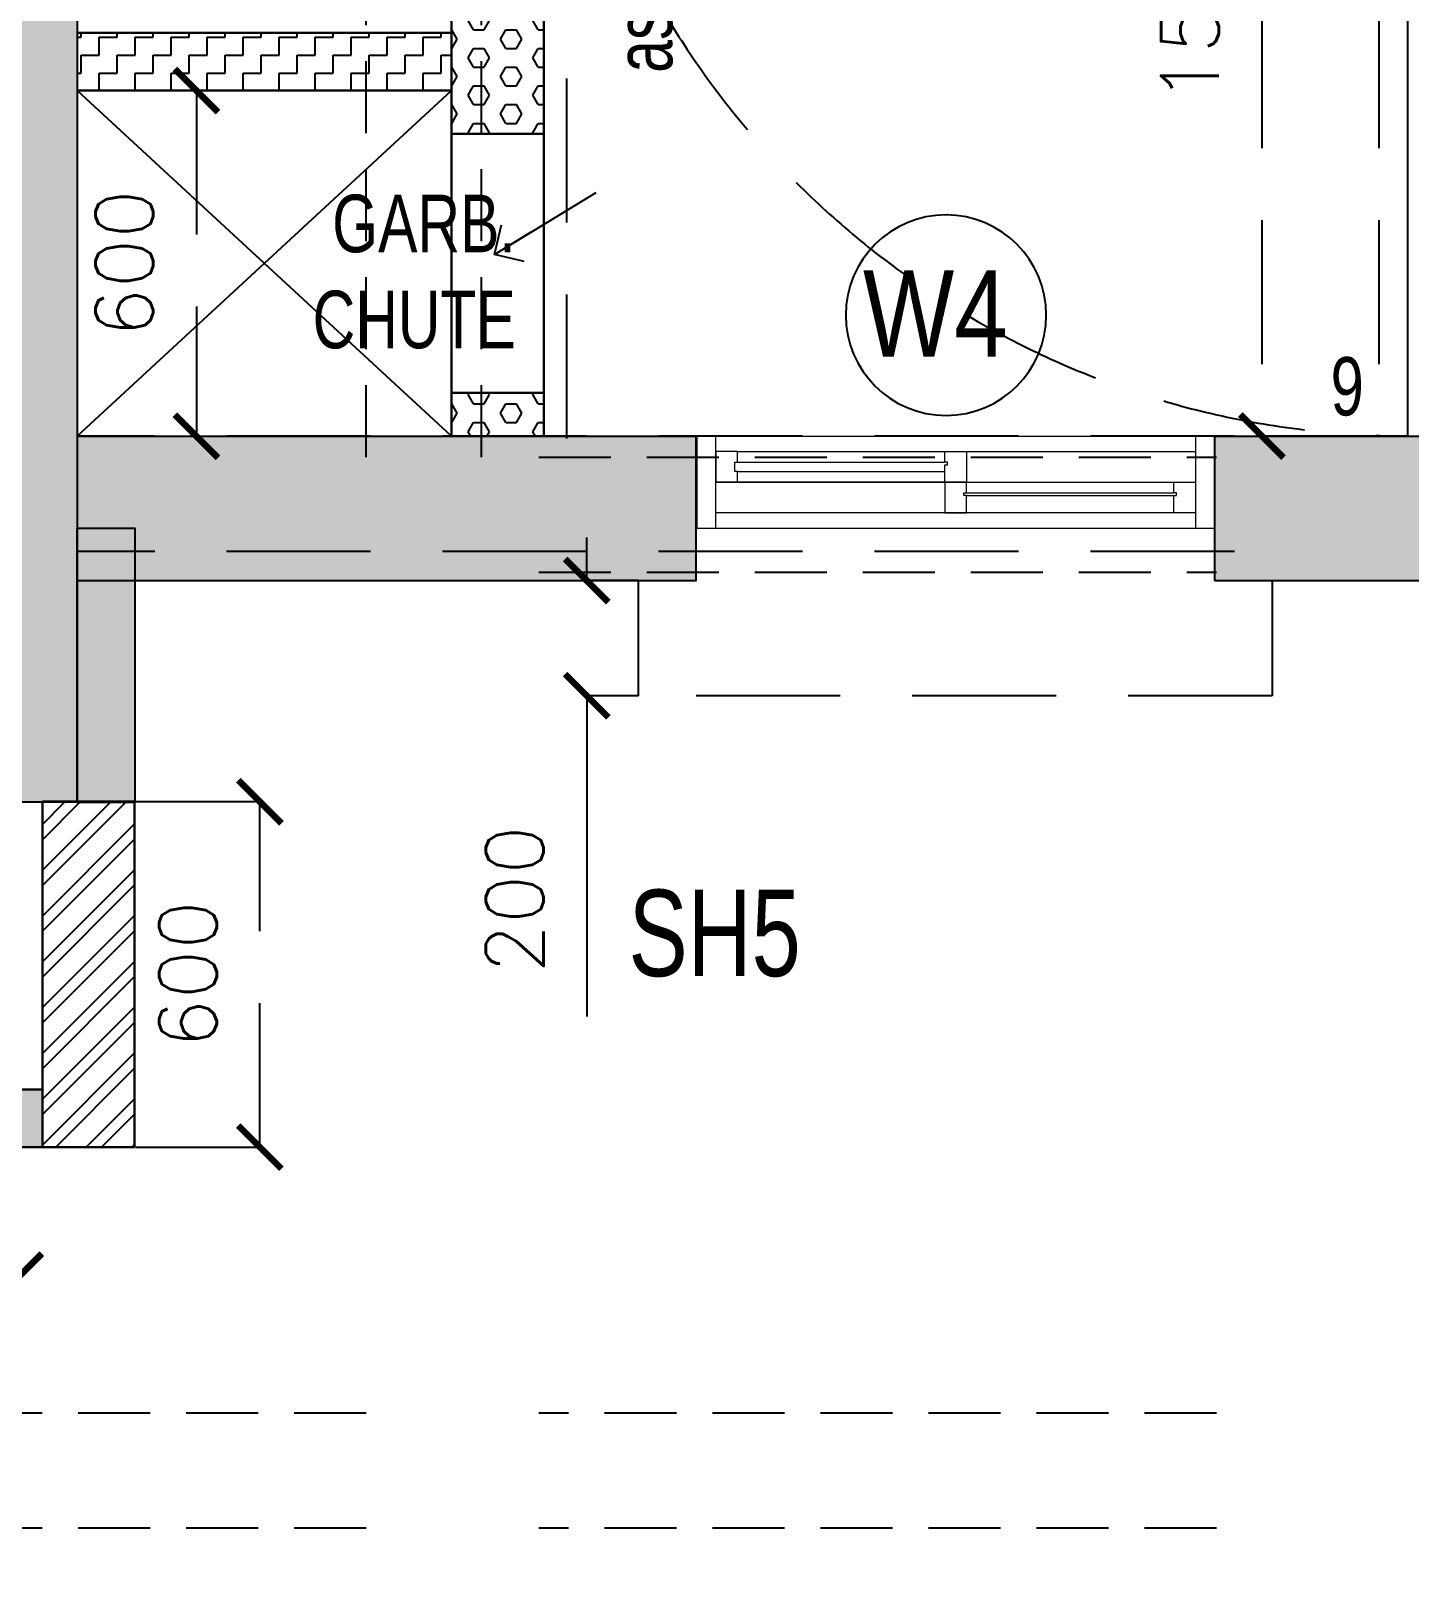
# Model space of a CAD drawing. Header units: millimetres. Extents: x 1135099 to 1230264, y -5736945 to -5695799.
# Drawn here: x 1196851 to 1199245, y -5720962 to -5718270 of the extents above; entities that cross this region are included whole.
import ezdxf
from ezdxf.enums import TextEntityAlignment as Align

# ---------------------------------------------------------------- set-up
doc = ezdxf.new("R2010")
doc.units = ezdxf.units.MM
doc.header["$LTSCALE"] = 1000
doc.header["$MEASUREMENT"] = 0
for name, pattern in [('$0$( Hidden )', [0.375, 0.25, -0.125]), ('2BHK-A - FRONT$1$AUDIT_D_120904163729-0', [0]), ('3BHK-A$0$AUDIT_D_120904163729-0', [0]), ('AUDIT_D_120904163729-0', [0]), ('T8 - TYPICAL FLOOR CORE$0$AUDIT_D_120904163729-0', [0]), ('T8 - TYPICAL FLOOR CORE$0$DASHED2', [0.375, 0.25, -0.125]), ('T8 - TYPICAL FLOOR CORE$0$HIDDEN', [0.375, 0.25, -0.125]), ('T8 - TYPICAL FLOOR CORE$0$T8 - TYPICAL FLOOR CORE$0$T10-TYPICAL FLOOR CORE$0$HIDDEN', [0.375, 0.25, -0.125]), ('T8(T9 IS SIMILAR) - DIMENSION & TEXTING$0$HIDDEN', [0.375, 0.25, -0.125]), ('T8(T9 IS SIMILAR) - TYPICAL FLOOR ELEVATION$1$AUDIT_D_120904163729-0', [0]), ('T8(T9 IS SIMILAR) - TYPICAL FLOOR ELEVATION$1$HIDDEN', [0.375, 0.25, -0.125]), ('T8(T9 IS SIMILAR)$0$$0$HIDDEN', [0.375, 0.25, -0.125])]:
    doc.linetypes.add(name, pattern=pattern)
doc.layers.get('0').update_dxf_attribs({"linetype": 'AUDIT_D_120904163729-0'})
for name, color, linetype in [('$0$a-beam 2', 50, 'Continuous'), ('2BHK-A - FRONT$1$A-HATCH -160', 251, '2BHK-A - FRONT$1$AUDIT_D_120904163729-0'), ('3BHK-A$0$A-HATCH -160', 251, '3BHK-A$0$AUDIT_D_120904163729-0'), ('T8 - TYPICAL FLOOR CORE$0$A-DIMENSIONS', 2, 'T8 - TYPICAL FLOOR CORE$0$HIDDEN'), ('T8 - TYPICAL FLOOR CORE$0$A-FINISHED STAIRS', 1, 'Continuous'), ('T8 - TYPICAL FLOOR CORE$0$A-HATCH -160', 251, 'T8 - TYPICAL FLOOR CORE$0$AUDIT_D_120904163729-0'), ('T8 - TYPICAL FLOOR CORE$0$A-UNFINISHED STAIRS', 30, 'T8 - TYPICAL FLOOR CORE$0$DASHED2'), ('T8 - TYPICAL FLOOR CORE$0$a-window-no', 125, 'Continuous'), ('T8 - TYPICAL FLOOR CORE$0$HATCH', 8, 'Continuous'), ('T8 - TYPICAL FLOOR CORE$0$T8 - TYPICAL FLOOR CORE$0$CUT-OUT', 49, 'Continuous'), ('T8 - TYPICAL FLOOR CORE$0$T8 - TYPICAL FLOOR CORE$0$T10-TYPICAL FLOOR CORE$0$A-SLAB SUNK-AC LEDGES', 251, 'T8 - TYPICAL FLOOR CORE$0$T8 - TYPICAL FLOOR CORE$0$T10-TYPICAL FLOOR CORE$0$HIDDEN'), ('T8(T9 IS SIMILAR) - DIMENSION & TEXTING$0$A-DIMENSIONS', 2, 'T8(T9 IS SIMILAR) - DIMENSION & TEXTING$0$HIDDEN'), ('T8(T9 IS SIMILAR) - TYPICAL FLOOR ELEVATION$1$A-DIM', 1, 'T8(T9 IS SIMILAR) - TYPICAL FLOOR ELEVATION$1$AUDIT_D_120904163729-0'), ('T8(T9 IS SIMILAR) - TYPICAL FLOOR ELEVATION$1$A-WALL-FEATURES', 6, 'T8(T9 IS SIMILAR) - TYPICAL FLOOR ELEVATION$1$AUDIT_D_120904163729-0'), ('T8(T9 IS SIMILAR)$0$S-BEAM', 20, 'T8(T9 IS SIMILAR)$0$$0$HIDDEN'), ('T8_REFUGE COLUMNS$0$A-SHEAR WALL THICKENING', 3, 'Continuous'), ('T8_REFUGE COLUMNS$1$A-RCC COLS', 3, 'Continuous'), ('T8_TYPICAL COLUMNS$0$A-RCC COLS', 3, 'Continuous'), ('T8_TYPICAL COLUMNS$0$A-SHEAR WALL THICKENING', 3, 'Continuous')]:
    doc.layers.add(name, color=color, linetype=linetype)
for name, color, linetype, lineweight in [('3BHK-A$0$$1$A-WALL- 160', 6, 'Continuous', 30), ('T8 - TYPICAL FLOOR CORE$0$a-Text', 4, 'Continuous', 0), ('T8 - TYPICAL FLOOR CORE$0$A-WALL- 160', 6, 'Continuous', 30), ('T8 - TYPICAL FLOOR CORE$0$T8 - TYPICAL FLOOR CORE$0$A-WALL- 160', 6, 'Continuous', 30), ('T8 - TYPICAL FLOOR CORE$0$T8 - TYPICAL FLOOR CORE$1$a-Text', 4, 'Continuous', 0), ('T8 - TYPICAL FLOOR CORE$0$Window', 4, 'Continuous', 20), ('T8(T9 IS SIMILAR) - DIMENSION & TEXTING$0$T8 - TYPICAL FLOOR CORE$0$a-Text', 4, 'Continuous', 0), ('T8(T9 IS SIMILAR)$0$D&W', 8, 'Continuous', 25)]:
    doc.layers.add(name, color=color, linetype=linetype, lineweight=lineweight)
doc.layers.add('T8_REFUGE COLUMNS$1$COL-HATCH', color=7, linetype='Continuous', lineweight=25, true_color=0xa3a3a3)
doc.styles.add('T8 - TYPICAL FLOOR CORE$0$ARIAL ARROW', font='swisscl.ttf')
doc.styles.add('T8 - TYPICAL FLOOR CORE$0$LODHA STANDERD', font='sanss___.ttf')
doc.styles.add('T8 - TYPICAL FLOOR CORE$0$Romans 1', font='romans.shx', dxfattribs={"height": 100})
doc.styles.add('T8 - TYPICAL FLOOR CORE$0$T8 - TYPICAL FLOOR CORE$1$ARIAL ARROW', font='swisscl.ttf')
doc.styles.add('T8(T9 IS SIMILAR) - DIMENSION & TEXTING$0$Romans 1', font='romans.shx', dxfattribs={"height": 100})
doc.styles.add('T8(T9 IS SIMILAR) - DIMENSION & TEXTING$0$T8 - TYPICAL FLOOR CORE$0$ARIAL ARROW', font='swisscl.ttf')
doc.styles.add('T8(T9 IS SIMILAR) - TYPICAL FLOOR ELEVATION$1$Romans 1', font='romans.shx', dxfattribs={"height": 100})
doc.dimstyles.new('T8 - TYPICAL FLOOR CORE$0$ALPINE S', dxfattribs={"dimscale": 0, "dimtxt": 100, "dimasz": 75, "dimexe": 0, "dimexo": 0, "dimgap": 75, "dimtad": 1, "dimdec": 0, "dimzin": 0, "dimdsep": 46, "dimtxsty": 'T8 - TYPICAL FLOOR CORE$0$Romans 1', "dimblk": 'T8 - TYPICAL FLOOR CORE$0$_ArchTick', "dimcen": 0.09, "dimclrd": 256, "dimclre": 256, "dimclrt": 7, "dimadec": 0, "dimazin": 0, "dimtfac": 1, "dimtdec": 0, "dimtofl": 0, "dimtmove": 1, "dimatfit": 0, "dimldrblk": 'T8 - TYPICAL FLOOR CORE$0$_Open90', "dimfxl": 1, "dimtolj": 1, "dimtzin": 0, "dimarcsym": 0})
doc.dimstyles.new('T8(T9 IS SIMILAR) - DIMENSION & TEXTING$0$ALPINE S', dxfattribs={"dimscale": 0, "dimtxt": 100, "dimasz": 75, "dimexe": 0, "dimexo": 0, "dimgap": 75, "dimtad": 1, "dimdec": 0, "dimzin": 0, "dimdsep": 46, "dimtxsty": 'T8(T9 IS SIMILAR) - DIMENSION & TEXTING$0$Romans 1', "dimblk": 'T8(T9 IS SIMILAR) - DIMENSION & TEXTING$0$_ArchTick', "dimcen": 0.09, "dimclrd": 256, "dimclre": 256, "dimclrt": 7, "dimadec": 0, "dimazin": 0, "dimtfac": 1, "dimtdec": 0, "dimtofl": 0, "dimtmove": 1, "dimatfit": 0, "dimldrblk": 'T8(T9 IS SIMILAR) - DIMENSION & TEXTING$0$_Open90', "dimfxl": 1, "dimtolj": 1, "dimtzin": 0, "dimarcsym": 0})
doc.dimstyles.new('T8(T9 IS SIMILAR) - TYPICAL FLOOR ELEVATION$1$ALPINE S', dxfattribs={"dimscale": 0, "dimtxt": 100, "dimasz": 75, "dimexe": 0, "dimexo": 0, "dimgap": 75, "dimtad": 1, "dimdec": 0, "dimzin": 0, "dimdsep": 46, "dimtxsty": 'T8(T9 IS SIMILAR) - TYPICAL FLOOR ELEVATION$1$Romans 1', "dimblk": 'T8(T9 IS SIMILAR) - TYPICAL FLOOR ELEVATION$1$_ArchTick', "dimcen": 0.09, "dimclrd": 256, "dimclre": 256, "dimclrt": 7, "dimadec": 0, "dimazin": 0, "dimtfac": 1, "dimtdec": 0, "dimtofl": 0, "dimtmove": 1, "dimatfit": 0, "dimldrblk": 'T8(T9 IS SIMILAR) - TYPICAL FLOOR ELEVATION$1$_Open90', "dimfxl": 1, "dimtolj": 1, "dimtzin": 0, "dimarcsym": 0})

# ---------------------------------------------------------------- blocks, each defined once
blk = doc.blocks.new('$0$A$C76D3746F')
at = {"layer": '$0$a-beam 2', "color": 8, "linetype": '$0$( Hidden )', "ltscale": 0.5}
for p, q in [((-12799.9, -8424.5, -0.1), (-12799.9, -6274.8, -0.1)), ((-12599.9, -8424.5, -0.1), (-12599.9, -6274.8, -0.1)), ((-12899.9, -8424.5, 0.4), (-14076.3, -8424.4, -0.2)), ((-12899.9, -8624.5, 0.4), (-14076.3, -8624.4, -0.2)), ((-14076.2, -10084.8, -0.1), (-12899.8, -10084.8, 0.4)), ((-12599.8, -10084.7, -0.1), (-9299.9, -10084.8)), ((-14076.2, -10284.8, -0.1), (-12899.8, -10284.8, 0.4)), ((-12599.8, -10284.7, -0.1), (-9299.9, -10284.8))]:
    blk.add_line(p, q, dxfattribs=at)
blk = doc.blocks.new('T8(T9 IS SIMILAR) - DIMENSION & TEXTING$0$_ArchTick')
at = {"color": 0, "linetype": 'ByBlock', "const_width": 0.15}
blk.add_lwpolyline([(-0.5, -0.5), (0.5, 0.5)], dxfattribs=at)
blk = doc.blocks.new('*D280')
at = {"layer": 'T8(T9 IS SIMILAR) - DIMENSION & TEXTING$0$A-DIMENSIONS', "linetype": 'T8(T9 IS SIMILAR) - DIMENSION & TEXTING$0$HIDDEN', "lineweight": -2, "transparency": 16777216}
for p, q in [((1196232.2, -5720005.3), (1196232.2, -5720431.1)), ((1196831.9, -5720009.6), (1196831.9, -5720431.1))]:
    blk.add_line(p, q, dxfattribs=at)
at = {"layer": 'T8(T9 IS SIMILAR) - DIMENSION & TEXTING$0$A-DIMENSIONS', "lineweight": -2, "transparency": 16777216}
blk.add_line((1196232.2, -5720431.1), (1196831.9, -5720431.1), dxfattribs=at)
at = {"layer": 'T8(T9 IS SIMILAR) - DIMENSION & TEXTING$0$A-DIMENSIONS', "linetype": 'ByBlock', "lineweight": -2, "transparency": 16777216, "xscale": 75, "yscale": 75, "zscale": 75, "rotation": 180}
blk.add_blockref('T8(T9 IS SIMILAR) - DIMENSION & TEXTING$0$_ArchTick', (1196232.2, -5720431.1), dxfattribs=at)
at = {"layer": 'T8(T9 IS SIMILAR) - DIMENSION & TEXTING$0$A-DIMENSIONS', "linetype": 'ByBlock', "lineweight": -2, "transparency": 16777216, "xscale": 75, "yscale": 75, "zscale": 75}
blk.add_blockref('T8(T9 IS SIMILAR) - DIMENSION & TEXTING$0$_ArchTick', (1196831.9, -5720431.1), dxfattribs=at)
at = {"layer": 'T8(T9 IS SIMILAR) - DIMENSION & TEXTING$0$A-DIMENSIONS', "color": 7, "linetype": 'ByBlock', "transparency": 16777216, "insert": (1196532.1, -5720306.1), "char_height": 100, "attachment_point": 5, "style": 'T8(T9 IS SIMILAR) - DIMENSION & TEXTING$0$Romans 1', "bg_fill": 3, "box_fill_scale": 1.25, "bg_fill_color": 256, "bg_fill_true_color": 13158600, "bg_fill_transparency": 0}
blk.add_mtext('\\A1;600', dxfattribs=at)
blk = doc.blocks.new('T8(T9 IS SIMILAR) - DIMENSION & TEXTING$0$_Open90')
at = {"color": 0, "linetype": 'ByBlock', "lineweight": -2}
for p, q in [((-0.5, 0.5), (0, 0)), ((0, 0), (-1, 0)), ((0, 0), (-0.5, -0.5))]:
    blk.add_line(p, q, dxfattribs=at)
blk = doc.blocks.new('*D242')
at = {"layer": 'T8(T9 IS SIMILAR) - DIMENSION & TEXTING$0$A-DIMENSIONS', "linetype": 'T8(T9 IS SIMILAR) - DIMENSION & TEXTING$0$HIDDEN', "lineweight": -2, "transparency": 16777216}
for p, q in [((1197031.9, -5719608.6), (1197248, -5719608.6)), ((1197031.9, -5720208.6), (1197248, -5720208.6))]:
    blk.add_line(p, q, dxfattribs=at)
at = {"layer": 'T8(T9 IS SIMILAR) - DIMENSION & TEXTING$0$A-DIMENSIONS', "lineweight": -2, "transparency": 16777216}
blk.add_line((1197248, -5720208.6), (1197248, -5719608.6), dxfattribs=at)
at = {"layer": 'T8(T9 IS SIMILAR) - DIMENSION & TEXTING$0$A-DIMENSIONS', "linetype": 'ByBlock', "lineweight": -2, "transparency": 16777216, "xscale": 75, "yscale": 75, "zscale": 75}
for p, rotation in [((1197248, -5719608.6), 90), ((1197248, -5720208.6), 270)]:
    blk.add_blockref('T8(T9 IS SIMILAR) - DIMENSION & TEXTING$0$_ArchTick', p, dxfattribs=dict(at, rotation=rotation))
at = {"layer": 'T8(T9 IS SIMILAR) - DIMENSION & TEXTING$0$A-DIMENSIONS', "color": 7, "linetype": 'ByBlock', "transparency": 16777216, "insert": (1197123, -5719908.6), "char_height": 100, "attachment_point": 5, "rotation": 90, "style": 'T8(T9 IS SIMILAR) - DIMENSION & TEXTING$0$Romans 1'}
blk.add_mtext('\\A1;600', dxfattribs=at)
blk = doc.blocks.new('T8_REFUGE COLUMNS$0$A$C277F3394')
at = {"layer": 'T8_REFUGE COLUMNS$0$A-SHEAR WALL THICKENING', "linetype": 'ByBlock', "true_color": 0xa3a3a3}
h = blk.add_hatch(color=253, dxfattribs=at)
h.dxf.hatch_style = 1
h.paths.add_polyline_path([(-8060.3, -385.5), (-8160.2, -385.5), (-8160.2, 90.8), (-8060.3, 90.8)])
at = {"layer": 'T8_REFUGE COLUMNS$0$A-SHEAR WALL THICKENING', "linetype": 'ByBlock'}
blk.add_lwpolyline([(-8060.3, -385.5), (-8160.2, -385.5), (-8160.2, 90.8), (-8060.3, 90.8)], close=True, dxfattribs=at)
blk = doc.blocks.new('T8_REFUGE COLUMNS$0$A$C46A13422')
at = {"layer": 'T8_REFUGE COLUMNS$0$A-SHEAR WALL THICKENING', "linetype": 'ByBlock'}
blk.add_blockref('T8_REFUGE COLUMNS$0$A$C277F3394', (-5609.8, -7500), dxfattribs=at)
blk = doc.blocks.new('T8_REFUGE COLUMNS')
at = {"layer": 'T8_REFUGE COLUMNS$1$COL-HATCH', "linetype": 'ByBlock'}
h = blk.add_hatch(color=256, dxfattribs=at)
h.dxf.hatch_style = 1
h.paths.add_polyline_path([(1196682.1, -5715374.9), (1196932.1, -5715374.9), (1196932.1, -5719609.9), (1196682.1, -5719609.9)])
h = blk.add_hatch(color=256, dxfattribs=at)
h.dxf.hatch_style = 1
h.paths.add_polyline_path([(1198007.1, -5718974.9), (1196932.1, -5718974.9), (1196932.1, -5719224.9), (1198007.1, -5719224.9)])
h = blk.add_hatch(color=256, dxfattribs=at)
h.dxf.hatch_style = 1
h.paths.add_polyline_path([(1198907.1, -5719224.9), (1205092.1, -5719224.9), (1205092.1, -5718974.9), (1198907.1, -5718974.9)])
at = {"layer": 'T8_REFUGE COLUMNS$1$A-RCC COLS', "linetype": 'ByBlock'}
for points in [[(1196682.1, -5715374.9), (1196932.1, -5715374.9), (1196932.1, -5719609.9), (1196682.1, -5719609.9)], [(1198007.1, -5718974.9), (1196932.1, -5718974.9), (1196932.1, -5719224.9), (1198007.1, -5719224.9)], [(1198907.1, -5719224.9), (1205092.1, -5719224.9), (1205092.1, -5718974.9), (1198907.1, -5718974.9)]]:
    blk.add_lwpolyline(points, close=True, dxfattribs=at)
blk.add_blockref('T8_REFUGE COLUMNS$0$A$C46A13422', (1210702.1, -5711724.9), dxfattribs=at)
blk = doc.blocks.new('T8_TYPICAL COLUMNS$0$A$C277F3394')
at = {"layer": 'T8_TYPICAL COLUMNS$0$A-SHEAR WALL THICKENING', "linetype": 'ByBlock'}
h = blk.add_hatch(color=31, dxfattribs=at)
h.dxf.hatch_style = 1
h.paths.add_polyline_path([(-8060.3, -385.5), (-8160.2, -385.5), (-8160.2, 90.8), (-8060.3, 90.8)])
blk.add_lwpolyline([(-8060.3, -385.5), (-8160.2, -385.5), (-8160.2, 90.8), (-8060.3, 90.8)], close=True, dxfattribs=at)
blk = doc.blocks.new('T8_TYPICAL COLUMNS$0$A$C46A13422')
at = {"layer": 'T8_TYPICAL COLUMNS$0$A-SHEAR WALL THICKENING', "linetype": 'ByBlock'}
blk.add_blockref('T8_TYPICAL COLUMNS$0$A$C277F3394', (-5609.8, -7500), dxfattribs=at)
blk = doc.blocks.new('T8_TYPICAL COLUMNS')
at = {"layer": 'T8_TYPICAL COLUMNS$0$A-RCC COLS', "linetype": 'ByBlock'}
for name, p in [('T8_REFUGE COLUMNS', (0, 0)), ('T8_TYPICAL COLUMNS$0$A$C46A13422', (1210702.1, -5711724.9))]:
    blk.add_blockref(name, p, dxfattribs=at)
blk = doc.blocks.new('3BHK-A')
at = {"layer": '3BHK-A$0$A-HATCH -160', "linetype": 'ByBlock'}
h = blk.add_hatch(dxfattribs=at)
h.set_pattern_fill('ZIGZAG', color=256, scale=250)
h.set_pattern_definition([(9e-15, (1e-08, 0), (31.25, 31.25), [31.25, -31.25]), (90, (31.25, 0), (-31.25, 31.25), [31.25, -31.25])])
h.paths.add_polyline_path([(1185182.8, -5714749.5), (1186532.7, -5714749.5), (1186532.7, -5714149.5), (1186632.7, -5714149.5), (1186632.7, -5714749.5), (1188712.7, -5714749.5), (1188712.7, -5714049.5), (1189032.5, -5714049.5), (1189032.5, -5714149.5), (1188812.7, -5714149.5), (1188812.7, -5715449.5), (1189032.5, -5715449.5), (1189032.5, -5715549.5), (1188712.7, -5715549.5), (1188712.7, -5714849.5), (1186632.7, -5714849.5), (1186632.7, -5715664.5), (1186532.7, -5715664.5), (1186532.7, -5714849.5), (1185182.8, -5714849.5)])
h.paths.add_polyline_path([(1185182.8, -5713249.5), (1185782.7, -5713249.5), (1185782.7, -5713149.5), (1185182.8, -5713149.5)])
h.paths.add_polyline_path([(1186532.7, -5710699.5), (1186632.7, -5710699.5), (1186632.7, -5713249.5), (1186532.7, -5713249.5)])
h.paths.add_polyline_path([(1186532.7, -5717399.5), (1186632.7, -5717399.5), (1186632.7, -5716414.5), (1186532.7, -5716414.5)])
h.paths.add_polyline_path([(1194902.2, -5715375), (1194082.3, -5715375), (1194082.3, -5715475), (1194902.2, -5715475)])
h.paths.add_polyline_path([(1195782.2, -5715375), (1196682.2, -5715375), (1196682.2, -5715475), (1195782.2, -5715475)])
h.paths.add_polyline_path([(1194132.5, -5714149.9), (1196532.4, -5714149.9), (1196532.4, -5714049.9), (1194132.5, -5714049.9)])
h.paths.add_polyline_path([(1197432.4, -5711800.2), (1197532.4, -5711800.2), (1197532.4, -5714149.9), (1197432.4, -5714149.9)])
h.paths.add_polyline_path([(1198282.4, -5714149.9), (1198958.7, -5714149.9), (1198958.7, -5714049.9), (1198282.4, -5714049.9)])
h.paths.add_polyline_path([(1196871.9, -5720208.6), (1196082.2, -5720209.7), (1196082.3, -5720109.7), (1196082.2, -5720109.7), (1196182.2, -5720109.7), (1196871.9, -5720108.6)])
h.paths.add_polyline_path([(1193397.2, -5709939.9), (1193882.3, -5709939.6), (1193882.3, -5710040.1), (1193397.3, -5710040.1)])
h.paths.add_polyline_path([(1186632.7, -5708554.7), (1187192.3, -5708554.8), (1187192.3, -5708654.7), (1186632.7, -5708654.7)])
h.paths.add_polyline_path([(1194182.3, -5715724), (1194082.3, -5715724), (1194082.3, -5715474), (1194182.3, -5715474)])
h = blk.add_hatch(dxfattribs=at)
h.set_pattern_fill('ANSI32', color=256, scale=150)
h.set_pattern_definition([(45, (99.04, 1285.594), (-39.77475644, 39.77475644), []), (45, (125.557, 1285.594), (-39.77475644, 39.77475644), [])])
h.paths.add_polyline_path([(1196871.9, -5719609.9), (1197031.9, -5719609.9), (1197031.9, -5720209.9), (1196871.9, -5720209.9)])
at = {"layer": '3BHK-A$0$$1$A-WALL- 160', "linetype": 'ByBlock'}
for p, q in [((1196871.9, -5720208.6), (1196871.9, -5719608.6)), ((1196871.9, -5719608.6), (1197031.9, -5719608.6)), ((1197031.9, -5719608.6), (1197031.9, -5720208.6)), ((1197031.9, -5720208.6), (1196082.2, -5720208.6, 0))]:
    blk.add_line(p, q, dxfattribs=at)
at = {"layer": '3BHK-A$0$$1$A-WALL- 160', "linetype": 'ByBlock', "elevation": 0}
blk.add_lwpolyline([(1196871.9, -5720108.6), (1196082.2, -5720108.6), (1196082.2, -5720208.6), (1196871.9, -5720208.6)], close=True, dxfattribs=at)
blk = doc.blocks.new('2BHK-A - FRONT')
at = {"layer": '2BHK-A - FRONT$1$A-HATCH -160', "linetype": 'ByBlock'}
h = blk.add_hatch(dxfattribs=at)
h.set_pattern_fill('ANSI32', color=256, scale=150)
h.set_pattern_definition([(45, (0, -0.55), (-39.77475644, 39.77475644), []), (45, (26.517, -0.55), (-39.77475644, 39.77475644), [])])
h.paths.add_polyline_path([(1145269.9, -5728524.2), (1145269.9, -5728684.2), (1144639.8, -5728684.2), (1144639.8, -5726829.5), (1144799.8, -5726829.5), (1144799.8, -5728524.2)])
h.paths.add_polyline_path([(1148934.5, -5727449.8), (1148934.5, -5727609.8), (1147999.5, -5727609.8), (1147999.5, -5727009.5), (1148159.5, -5727009.5), (1148159.5, -5727449.8)])
h.paths.add_polyline_path([(1147999.5, -5728684.2), (1147999.5, -5728524.2), (1147369.9, -5728524.2), (1147369.9, -5728684.2)])
edge = h.paths.add_edge_path()
edge.add_line((1151334.5, -5727449.8), (1151779.5, -5727449.8))
edge.add_line((1151779.5, -5727449.8), (1151779.5, -5727609.8))
edge.add_line((1151704.5, -5727609.8), (1151334.5, -5727609.8))
edge.add_line((1151334.5, -5727609.8), (1151334.5, -5727449.8))
h.paths.add_polyline_path([(1146264.5, -5719573.8), (1146424.5, -5719573.8), (1146424.5, -5719224.6), (1146264.5, -5719224.6)])
h.paths.add_polyline_path([(1145549.4, -5721834.4), (1145788.9, -5721834.4), (1145790, -5721674.6), (1145549.4, -5721674.6)])
h.paths.add_polyline_path([(1145949.5, -5721924.2), (1145949.5, -5722524.6), (1145789.5, -5722524.6), (1145789.5, -5721924.2)])
h.paths.add_polyline_path([(1144599.5, -5721924.6), (1144759.5, -5721924.6), (1144762, -5722524.6), (1144602, -5722524.6)])
h.paths.add_polyline_path([(1144599.5, -5723474.6), (1144599.5, -5723174.6), (1144759.5, -5723174.6), (1144759.5, -5723314.6), (1145789.5, -5723314.6), (1145789.5, -5723174.6), (1145949.5, -5723174.6), (1145949.5, -5723474.2)])
blk = doc.blocks.new('T8(T9 IS SIMILAR) - TYPICAL FLOOR ELEVATION$1$_ArchTick')
at = {"color": 0, "linetype": 'ByBlock', "const_width": 0.15}
blk.add_lwpolyline([(-0.5, -0.5), (0.5, 0.5)], dxfattribs=at)
blk = doc.blocks.new('*D812')
at = {"layer": 'T8(T9 IS SIMILAR) - TYPICAL FLOOR ELEVATION$1$A-DIM', "lineweight": -2, "transparency": 16777216}
for p, q in [((1197817, -5719224.9), (1197817, -5719149.9)), ((1197817, -5719424.9), (1197817, -5719982))]:
    blk.add_line(p, q, dxfattribs=at)
at = {"layer": 'T8(T9 IS SIMILAR) - TYPICAL FLOOR ELEVATION$1$A-DIM', "linetype": 'T8(T9 IS SIMILAR) - TYPICAL FLOOR ELEVATION$1$HIDDEN', "lineweight": -2, "transparency": 16777216}
for p, q in [((1197907.1, -5719224.9), (1197817, -5719224.9)), ((1197907.1, -5719424.9), (1197817, -5719424.9))]:
    blk.add_line(p, q, dxfattribs=at)
at = {"layer": 'T8(T9 IS SIMILAR) - TYPICAL FLOOR ELEVATION$1$A-DIM', "linetype": 'ByBlock', "lineweight": -2, "transparency": 16777216, "xscale": 75, "yscale": 75, "zscale": 75}
for p, rotation in [((1197817, -5719224.9), 270), ((1197817, -5719424.9), 90)]:
    blk.add_blockref('T8(T9 IS SIMILAR) - TYPICAL FLOOR ELEVATION$1$_ArchTick', p, dxfattribs=dict(at, rotation=rotation))
at = {"layer": 'T8(T9 IS SIMILAR) - TYPICAL FLOOR ELEVATION$1$A-DIM', "color": 7, "linetype": 'ByBlock', "transparency": 16777216, "insert": (1197692, -5719778.4), "char_height": 100, "attachment_point": 5, "rotation": 90, "style": 'T8(T9 IS SIMILAR) - TYPICAL FLOOR ELEVATION$1$Romans 1'}
blk.add_mtext('\\A1;200', dxfattribs=at)
blk = doc.blocks.new('T8(T9 IS SIMILAR) - TYPICAL FLOOR ELEVATION$1$_Open90')
at = {"color": 0, "linetype": 'ByBlock', "lineweight": -2}
for p, q in [((-0.5, 0.5), (0, 0)), ((0, 0), (-1, 0)), ((0, 0), (-0.5, -0.5))]:
    blk.add_line(p, q, dxfattribs=at)
blk = doc.blocks.new('T8 - TYPICAL FLOOR CORE$0$1500-flat-1')
at = {"layer": 'T8 - TYPICAL FLOOR CORE$0$Window', "color": 1, "lineweight": 13}
for p, q in [((1149675.6, -5694418.8), (1148842.5, -5694418.8)), ((1149240.3, -5694418.8), (1148880, -5694418.8)), ((1148880, -5694445.5), (1149675.6, -5694445.5)), ((1149307.5, -5694498.8), (1148842.5, -5694498.8)), ((1149240.3, -5694498.8), (1148880, -5694498.8)), ((1149638.1, -5694498.8), (1149277.8, -5694498.8)), ((1149277.8, -5694498.8), (1149675.6, -5694498.8)), ((1149638.1, -5694552.2), (1148842.5, -5694552.2)), ((1149675.6, -5694578.8), (1148842.5, -5694578.8))]:
    blk.add_line(p, q, dxfattribs=at)
at = {"layer": 'T8 - TYPICAL FLOOR CORE$0$Window', "color": 5, "lineweight": 13}
for p, q in [((1149240.3, -5694475.7), (1148880, -5694475.7)), ((1149240.3, -5694480.2), (1148880, -5694480.2)), ((1149638.1, -5694517.4), (1149277.8, -5694517.4)), ((1149638.1, -5694533.6), (1149277.8, -5694533.6))]:
    blk.add_line(p, q, dxfattribs=at)
at = {"layer": 'T8 - TYPICAL FLOOR CORE$0$Window', "color": 4, "lineweight": 13}
for points in [[(1148842.5, -5694418.8), (1148809.5, -5694418.8), (1148809.5, -5694578.8), (1148842.5, -5694578.8)], [(1149708.6, -5694418.8), (1149675.6, -5694418.8), (1149675.6, -5694578.8), (1149708.6, -5694578.8)], [(1148880, -5694480.2), (1148880, -5694498.8), (1148842.5, -5694498.8), (1148842.5, -5694445.5), (1148880, -5694445.5), (1148880, -5694475.7), (1148875.5, -5694475.7), (1148875.5, -5694480.2)], [(1149240.3, -5694480.2), (1149240.3, -5694498.8), (1149277.8, -5694498.8), (1149277.8, -5694445.5), (1149240.3, -5694445.5), (1149240.3, -5694475.7), (1149244.8, -5694475.7), (1149244.8, -5694480.2)], [(1149277.8, -5694533.6), (1149277.8, -5694552.2), (1149240.3, -5694552.2), (1149240.3, -5694498.8), (1149277.8, -5694498.8), (1149277.8, -5694529.1), (1149273.3, -5694529.1), (1149273.3, -5694533.6)], [(1149638.1, -5694533.6), (1149638.1, -5694552.2), (1149675.6, -5694552.2), (1149675.6, -5694498.8), (1149638.1, -5694498.8), (1149638.1, -5694517.4), (1149642.6, -5694517.4), (1149642.6, -5694533.6)]]:
    blk.add_lwpolyline(points, close=True, dxfattribs=at)
blk = doc.blocks.new('T8 - TYPICAL FLOOR CORE$0$WINDOW TAG')
at = {"layer": 'T8 - TYPICAL FLOOR CORE$0$a-window-no'}
blk.add_circle((0, 0), 174.1, dxfattribs=at)
at = {"layer": 'T8 - TYPICAL FLOOR CORE$0$a-window-no', "style": 'T8 - TYPICAL FLOOR CORE$0$LODHA STANDERD'}
blk.add_attdef('WINDOW', text='', height=150, dxfattribs=at).set_placement((11.3, 2.8), align=Align.MIDDLE_CENTER)
blk = doc.blocks.new('T8 - TYPICAL FLOOR CORE$0$_ArchTick')
at = {"color": 0, "linetype": 'ByBlock', "const_width": 0.15}
blk.add_lwpolyline([(-0.5, -0.5), (0.5, 0.5)], dxfattribs=at)
blk = doc.blocks.new('*D868')
at = {"layer": 'T8 - TYPICAL FLOOR CORE$0$A-DIMENSIONS', "linetype": 'T8 - TYPICAL FLOOR CORE$0$HIDDEN', "lineweight": -2, "transparency": 16777216}
for p, q in [((1199242.2, -5717474), (1198989.4, -5717474)), ((1199242.2, -5718974), (1198989.4, -5718974))]:
    blk.add_line(p, q, dxfattribs=at)
at = {"layer": 'T8 - TYPICAL FLOOR CORE$0$A-DIMENSIONS', "lineweight": -2, "transparency": 16777216}
blk.add_line((1198989.4, -5717474), (1198989.4, -5718974), dxfattribs=at)
at = {"layer": 'T8 - TYPICAL FLOOR CORE$0$A-DIMENSIONS', "linetype": 'ByBlock', "lineweight": -2, "transparency": 16777216, "xscale": 75, "yscale": 75, "zscale": 75}
for p, rotation in [((1198989.4, -5717474), 90), ((1198989.4, -5718974), 270)]:
    blk.add_blockref('T8 - TYPICAL FLOOR CORE$0$_ArchTick', p, dxfattribs=dict(at, rotation=rotation))
at = {"layer": 'T8 - TYPICAL FLOOR CORE$0$A-DIMENSIONS', "color": 7, "linetype": 'ByBlock', "transparency": 16777216, "insert": (1198864.4, -5718224), "char_height": 100, "attachment_point": 5, "rotation": 90, "style": 'T8 - TYPICAL FLOOR CORE$0$Romans 1'}
blk.add_mtext('\\A1;1500', dxfattribs=at)
blk = doc.blocks.new('T8 - TYPICAL FLOOR CORE$0$_Open90')
at = {"color": 0, "linetype": 'ByBlock', "lineweight": -2}
for p, q in [((-0.5, 0.5), (0, 0)), ((0, 0), (-1, 0)), ((0, 0), (-0.5, -0.5))]:
    blk.add_line(p, q, dxfattribs=at)
blk = doc.blocks.new('*D887')
at = {"layer": 'T8 - TYPICAL FLOOR CORE$0$A-DIMENSIONS', "linetype": 'T8 - TYPICAL FLOOR CORE$0$HIDDEN', "lineweight": -2, "transparency": 16777216}
for p, q in [((1196933, -5718373.9), (1197139.2, -5718373.9)), ((1196933, -5718974.2), (1197139.2, -5718974.2))]:
    blk.add_line(p, q, dxfattribs=at)
at = {"layer": 'T8 - TYPICAL FLOOR CORE$0$A-DIMENSIONS', "lineweight": -2, "transparency": 16777216}
blk.add_line((1197139.2, -5718373.9), (1197139.2, -5718974.2), dxfattribs=at)
at = {"layer": 'T8 - TYPICAL FLOOR CORE$0$A-DIMENSIONS', "linetype": 'ByBlock', "lineweight": -2, "transparency": 16777216, "xscale": 75, "yscale": 75, "zscale": 75}
for p, rotation in [((1197139.2, -5718373.9), 90), ((1197139.2, -5718974.2), 270)]:
    blk.add_blockref('T8 - TYPICAL FLOOR CORE$0$_ArchTick', p, dxfattribs=dict(at, rotation=rotation))
at = {"layer": 'T8 - TYPICAL FLOOR CORE$0$A-DIMENSIONS', "color": 7, "linetype": 'ByBlock', "transparency": 16777216, "insert": (1197014.2, -5718674.1), "char_height": 100, "attachment_point": 5, "rotation": 90, "style": 'T8 - TYPICAL FLOOR CORE$0$Romans 1'}
blk.add_mtext('\\A1;600', dxfattribs=at)
blk = doc.blocks.new('T8(T9 IS SIMILAR) - DIMENSION & TEXTING')
at = {"layer": 'T8(T9 IS SIMILAR) - DIMENSION & TEXTING$0$T8 - TYPICAL FLOOR CORE$0$a-Text', "linetype": 'ByBlock', "insert": (1198187.3, -5719913.7), "char_height": 150, "width": 3499.366, "attachment_point": 9, "style": 'T8(T9 IS SIMILAR) - DIMENSION & TEXTING$0$T8 - TYPICAL FLOOR CORE$0$ARIAL ARROW'}
blk.add_mtext('SH5', dxfattribs=at)
at = {"layer": 'T8(T9 IS SIMILAR) - DIMENSION & TEXTING$0$A-DIMENSIONS', "linetype": 'ByBlock'}
dim = blk.add_linear_dim(base=(1197248, -5719608.6), p1=(1197031.9, -5720208.6), p2=(1197031.9, -5719608.6), angle=90, dimstyle='T8(T9 IS SIMILAR) - DIMENSION & TEXTING$0$ALPINE S', override={"dimscale": 1, "dimfxl": 5, "dimarcsym": 1}, dxfattribs=at)
dim.commit()
dim.dimension.update_dxf_attribs({"geometry": '*D242', "text_midpoint": (1197123, -5719908.6)})
dim = blk.add_linear_dim(base=(1196831.9, -5720431.1), p1=(1196232.2, -5720005.3, 0), p2=(1196831.9, -5720009.6, 0), dimstyle='T8(T9 IS SIMILAR) - DIMENSION & TEXTING$0$ALPINE S', override={"dimscale": 1, "dimfxl": 5, "dimtfill": 1, "dimarcsym": 1}, dxfattribs=at)
dim.commit()
dim.dimension.update_dxf_attribs({"geometry": '*D280', "text_midpoint": (1196532.1, -5720306.1)})
blk = doc.blocks.new('T8(T9 IS SIMILAR) - TYPICAL FLOOR ELEVATION')
at = {"layer": 'T8(T9 IS SIMILAR) - TYPICAL FLOOR ELEVATION$1$A-WALL-FEATURES', "color": 8, "linetype": 'T8(T9 IS SIMILAR) - TYPICAL FLOOR ELEVATION$1$HIDDEN'}
blk.add_lwpolyline([(1199007.1, -5719224.9), (1199007.1, -5719424.9), (1197907.1, -5719424.9), (1197907.1, -5719224.9)], dxfattribs=at)
at = {"layer": 'T8(T9 IS SIMILAR) - TYPICAL FLOOR ELEVATION$1$A-DIM', "linetype": 'ByBlock'}
dim = blk.add_linear_dim(base=(1197817, -5719224.9), p1=(1197907.1, -5719424.9), p2=(1197907.1, -5719224.9), angle=90, dimstyle='T8(T9 IS SIMILAR) - TYPICAL FLOOR ELEVATION$1$ALPINE S', override={"dimscale": 1, "dimtmove": 0, "dimfxl": 5, "dimarcsym": 1}, dxfattribs=at)
dim.commit()
dim.dimension.update_dxf_attribs({"geometry": '*D812', "text_midpoint": (1197817, -5719778.4), "dimtype": 128})
blk = doc.blocks.new('T8 - TYPICAL FLOOR CORE')
at = {"layer": 'T8 - TYPICAL FLOOR CORE$0$A-HATCH -160', "linetype": 'ByBlock'}
h = blk.add_hatch(dxfattribs=at)
h.set_pattern_fill('ZIGZAG', color=256, scale=250)
h.set_pattern_definition([(9e-15, (7e-09, 9e-10), (31.25, 31.25), [31.25, -31.25]), (90, (31.25, 9e-10), (-31.25, 31.25), [31.25, -31.25])])
h.paths.add_polyline_path([(1196932.3, -5718273.9), (1197582.2, -5718273.9), (1197582.2, -5718373.9), (1196932.1, -5718373.9)])
at = {"layer": 'T8 - TYPICAL FLOOR CORE$0$T8 - TYPICAL FLOOR CORE$0$T10-TYPICAL FLOOR CORE$0$A-SLAB SUNK-AC LEDGES', "linetype": 'ByBlock'}
h = blk.add_hatch(dxfattribs=at)
h.set_pattern_fill('HEX', color=256, scale=150)
h.paths.add_polyline_path([(1197582.2, -5717573.9), (1197742.2, -5717573.9), (1197742.2, -5717723.9), (1197582.2, -5717723.9)])
h.paths.add_polyline_path([(1197582.2, -5718173.9), (1197742.2, -5718173.9), (1197742.2, -5718448.9), (1197582.2, -5718448.9)])
h.paths.add_polyline_path([(1197582.2, -5718898.9), (1197742.2, -5718898.9), (1197742.2, -5718974.9), (1197582.2, -5718974.9)])
at = {"layer": 'T8 - TYPICAL FLOOR CORE$0$A-FINISHED STAIRS'}
blk.add_line((1199242.2, -5717474), (1199242.2, -5718974), dxfattribs=at)
at = {"layer": 'T8 - TYPICAL FLOOR CORE$0$A-UNFINISHED STAIRS', "linetype": 'T8 - TYPICAL FLOOR CORE$0$HIDDEN'}
blk.add_line((1199192.2, -5717474), (1199192.2, -5718974), dxfattribs=at)
at = {"layer": 'T8 - TYPICAL FLOOR CORE$0$HATCH', "linetype": 'T8 - TYPICAL FLOOR CORE$0$HIDDEN'}
blk.add_arc((1199242.9, -5717472.1), 1501.7, 182.0704, 269.9715, dxfattribs=at)
at = {"layer": 'T8 - TYPICAL FLOOR CORE$0$T8 - TYPICAL FLOOR CORE$0$A-WALL- 160', "linetype": 'ByBlock'}
for p, q in [((1197582.2, -5718273.9), (1196932.3, -5718273.9)), ((1197582.2, -5718373.9), (1197582.2, -5718273.9)), ((1197582.2, -5718373.9), (1196932.3, -5718373.9)), ((1197582.2, -5718373.9), (1196932.3, -5718373.9))]:
    blk.add_line(p, q, dxfattribs=at)
for points in [[(1197742.2, -5718973.9), (1197582.2, -5718973.9), (1197582.2, -5717723.9), (1197742.2, -5717723.9)], [(1197582.2, -5718898.9), (1197742.2, -5718898.9), (1197742.2, -5718448.9), (1197582.2, -5718448.9)]]:
    blk.add_lwpolyline(points, close=True, dxfattribs=at)
at = {"layer": 'T8 - TYPICAL FLOOR CORE$0$T8 - TYPICAL FLOOR CORE$0$CUT-OUT'}
for p, q in [((1197582.2, -5718973.9), (1196932.3, -5718373.9)), ((1196932.3, -5718974.1), (1197582.2, -5718373.9)), ((1197582.2, -5718973.9), (1196932.3, -5718373.9)), ((1196932.3, -5718974.1), (1197582.2, -5718373.9))]:
    blk.add_line(p, q, dxfattribs=at)
at = {"layer": 'T8 - TYPICAL FLOOR CORE$0$A-WALL- 160', "rotation": 180}
blk.add_blockref('T8 - TYPICAL FLOOR CORE$0$1500-flat-1', (2347716.7, -11413552.8), dxfattribs=at)
at = {"layer": 'T8 - TYPICAL FLOOR CORE$0$a-window-no'}
ref = blk.add_blockref('T8 - TYPICAL FLOOR CORE$0$WINDOW TAG', (1198440.9, -5718764), dxfattribs=dict(at, xscale=-1))
ref.add_attrib('WINDOW', 'W4', dxfattribs={"height": 150, "style": 'T8 - TYPICAL FLOOR CORE$0$LODHA STANDERD', "width": 0.8}).set_placement((1198422.5, -5718761.2), align=Align.MIDDLE_CENTER)
at = {"layer": 'T8 - TYPICAL FLOOR CORE$0$a-Text', "linetype": 'ByBlock', "style": 'T8 - TYPICAL FLOOR CORE$0$ARIAL ARROW'}
blk.add_text('9', height=101.2, dxfattribs=at).set_placement((1199108.7, -5718938))
at = {"layer": 'T8 - TYPICAL FLOOR CORE$0$T8 - TYPICAL FLOOR CORE$1$a-Text', "linetype": 'ByBlock', "insert": (1197995.7, -5717716.2, 0.6), "char_height": 100, "width": 1179.938, "attachment_point": 9, "rotation": 90, "style": 'T8 - TYPICAL FLOOR CORE$0$T8 - TYPICAL FLOOR CORE$1$ARIAL ARROW'}
blk.add_mtext('as per vendor', dxfattribs=at)
at = {"layer": 'T8 - TYPICAL FLOOR CORE$0$T8 - TYPICAL FLOOR CORE$1$a-Text', "linetype": 'ByBlock', "insert": (1197693.9, -5718822.9), "char_height": 100, "width": 616.956, "attachment_point": 9, "style": 'T8 - TYPICAL FLOOR CORE$0$T8 - TYPICAL FLOOR CORE$1$ARIAL ARROW'}
blk.add_mtext('GARB.\\PCHUTE', dxfattribs=at)
at = {"layer": 'T8 - TYPICAL FLOOR CORE$0$A-DIMENSIONS', "linetype": 'ByBlock'}
for base, p1, p2, override, picture, middle in [((1198989.4, -5718974), (1199242.2, -5717474), (1199242.2, -5718974), {"dimscale": 1, "dimfxl": 5, "dimarcsym": 1}, '*D868', (1198864.4, -5718224)), ((1197139.2, -5718974.2), (1196933, -5718373.9), (1196933, -5718974.2, -0.1), {"dimscale": 1, "dimtxt": 200, "dimfxl": 5, "dimarcsym": 1}, '*D887', (1197014.2, -5718674.1))]:
    dim = blk.add_linear_dim(base=base, p1=p1, p2=p2, angle=90, dimstyle='T8 - TYPICAL FLOOR CORE$0$ALPINE S', override=override, dxfattribs=at)
    dim.commit()
    dim.dimension.update_dxf_attribs({"geometry": picture, "text_midpoint": middle})
blk.add_leader([(1197656.6, -5718658.6), (1197833.1, -5718550.7)], dimstyle='T8 - TYPICAL FLOOR CORE$0$ALPINE S', override={"dimscale": 1, "dimfxl": 5, "dimarcsym": 1}, dxfattribs=at)
blk = doc.blocks.new('T8(T9 IS SIMILAR)')
at = {"layer": 'T8(T9 IS SIMILAR)$0$D&W', "linetype": 'ByBlock'}
for name, p in [('3BHK-A', (0, 0)), ('2BHK-A - FRONT', (54492.8, -0.4))]:
    blk.add_blockref(name, p, dxfattribs=at)
blk.add_blockref('T8(T9 IS SIMILAR) - TYPICAL FLOOR ELEVATION', (0, 0), dxfattribs=at)
blk.add_blockref('T8 - TYPICAL FLOOR CORE', (0, 0), dxfattribs=at)
at = {"layer": 'T8(T9 IS SIMILAR)$0$S-BEAM'}
for p, q in [((1197582.2, -5718973.9), (1197582.2, -5715626.4, -0.1)), ((1197782.2, -5718978.1, 0), (1197782.2, -5715626.4, -0.1)), ((1196932.3, -5718373.9), (1197582.2, -5718374, 0.4)), ((1198941.7, -5718974.2, 0), (1196931.8, -5718974.2, -0.1)), ((1198941.7, -5719174.2, 0), (1196931.8, -5719174.2, -0.1)), ((1197031.3, -5719608.7, -0.3), (1197031.3, -5720208.6, -0.3)), ((1196081.7, -5720208.5), (1197031.3, -5720208.2, -0.3))]:
    blk.add_line(p, q, dxfattribs=at)
at = {"layer": 'T8(T9 IS SIMILAR)$0$D&W', "linetype": 'ByBlock'}
blk.add_blockref('T8_TYPICAL COLUMNS', (0, 0), dxfattribs=at)

msp = doc.modelspace()

# ---------------------------------------------------------------- block references
at = {"layer": '$0$a-beam 2', "linetype": 'ByBlock', "xscale": -1}
msp.add_blockref('$0$A$C76D3746F', (1184832.7, -5710585.7, 0.1), dxfattribs=at)

# ---------------------------------------------------------------- next in the draw order: block references
at = {"linetype": 'ByBlock'}
msp.add_blockref('T8(T9 IS SIMILAR)', (-1.4, 0.2, -0.6), dxfattribs=at)

# ---------------------------------------------------------------- next in the draw order: block references
msp.add_blockref('T8(T9 IS SIMILAR) - DIMENSION & TEXTING', (0, 0), dxfattribs=at)

doc.saveas('drawing.dxf')
